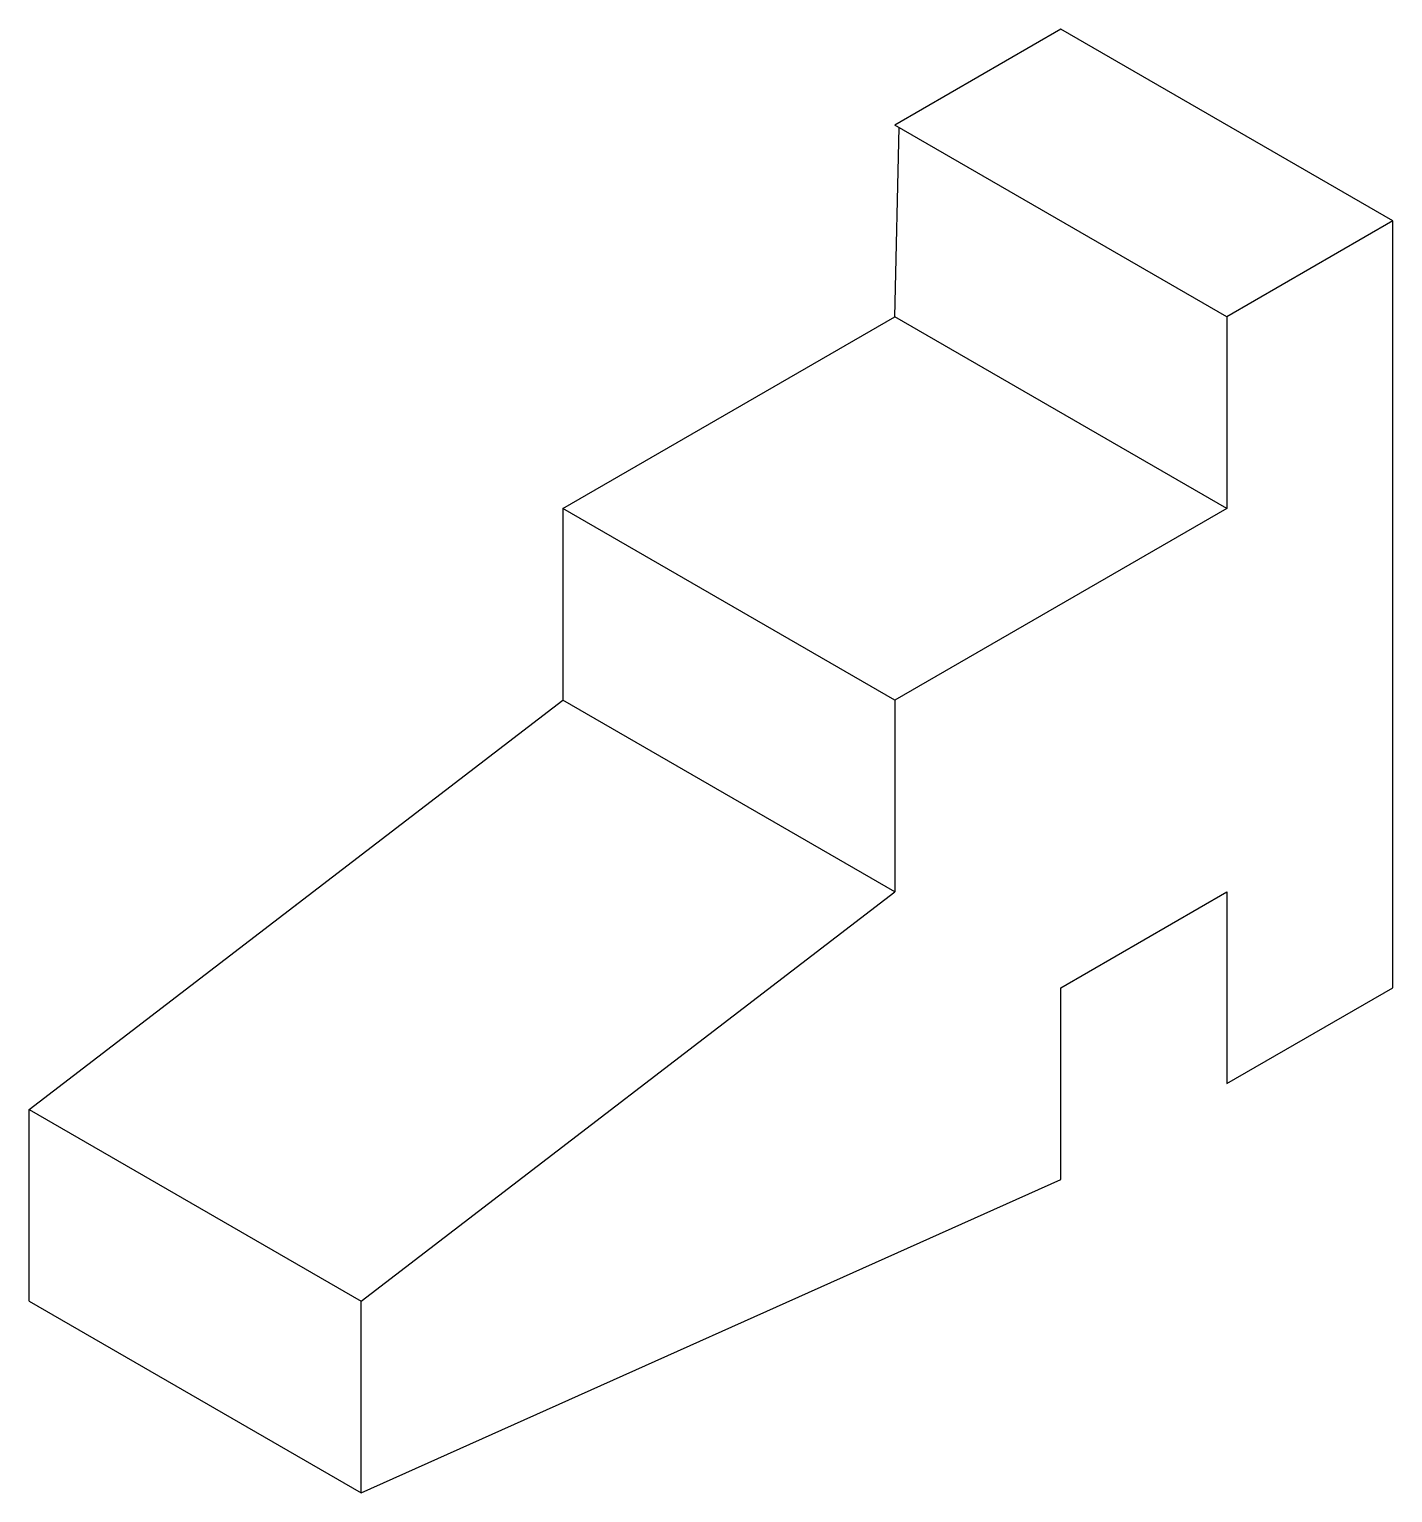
# Model space of a CAD drawing. Header units: millimetres. Extents: x 3669 to 3740.1, y 1581.5 to 1657.9.
import ezdxf

# ---------------------------------------------------------------- set-up
doc = ezdxf.new("R2010")
doc.units = ezdxf.units.MM

msp = doc.modelspace()

# ---------------------------------------------------------------- linework, layer by layer
at = {"color": 0}
for p, q in [((3722.817, 1657.873), (3714.156, 1652.873)), ((3740.137, 1647.873), (3722.817, 1657.873)), ((3731.477, 1642.873), (3714.156, 1652.873)), ((3714.156, 1642.873), (3714.379, 1652.744)), ((3740.137, 1647.873), (3731.477, 1642.873)), ((3740.137, 1607.873), (3740.137, 1647.873)), ((3696.836, 1632.873), (3714.156, 1642.873)), ((3731.477, 1632.873), (3714.156, 1642.873)), ((3731.477, 1642.873), (3731.477, 1632.873)), ((3714.156, 1622.873), (3696.836, 1632.873)), ((3696.836, 1632.873), (3696.836, 1622.873)), ((3731.477, 1632.873), (3714.156, 1622.873)), ((3668.99, 1601.524), (3696.836, 1622.873)), ((3714.156, 1612.873), (3696.836, 1622.873)), ((3714.156, 1622.873), (3714.156, 1612.873)), ((3686.31, 1591.524), (3714.156, 1612.873)), ((3722.817, 1607.873), (3731.477, 1612.873)), ((3731.477, 1612.873), (3731.477, 1602.873)), ((3722.817, 1597.873), (3722.817, 1607.873)), ((3731.477, 1602.873), (3740.137, 1607.873)), ((3668.99, 1591.524), (3668.99, 1601.524)), ((3668.99, 1601.524), (3686.31, 1591.524)), ((3686.31, 1581.524), (3722.817, 1597.873)), ((3668.99, 1591.524), (3686.31, 1581.524)), ((3686.31, 1581.524), (3686.31, 1591.524))]:
    msp.add_line(p, q, dxfattribs=at)

doc.saveas('drawing.dxf')
